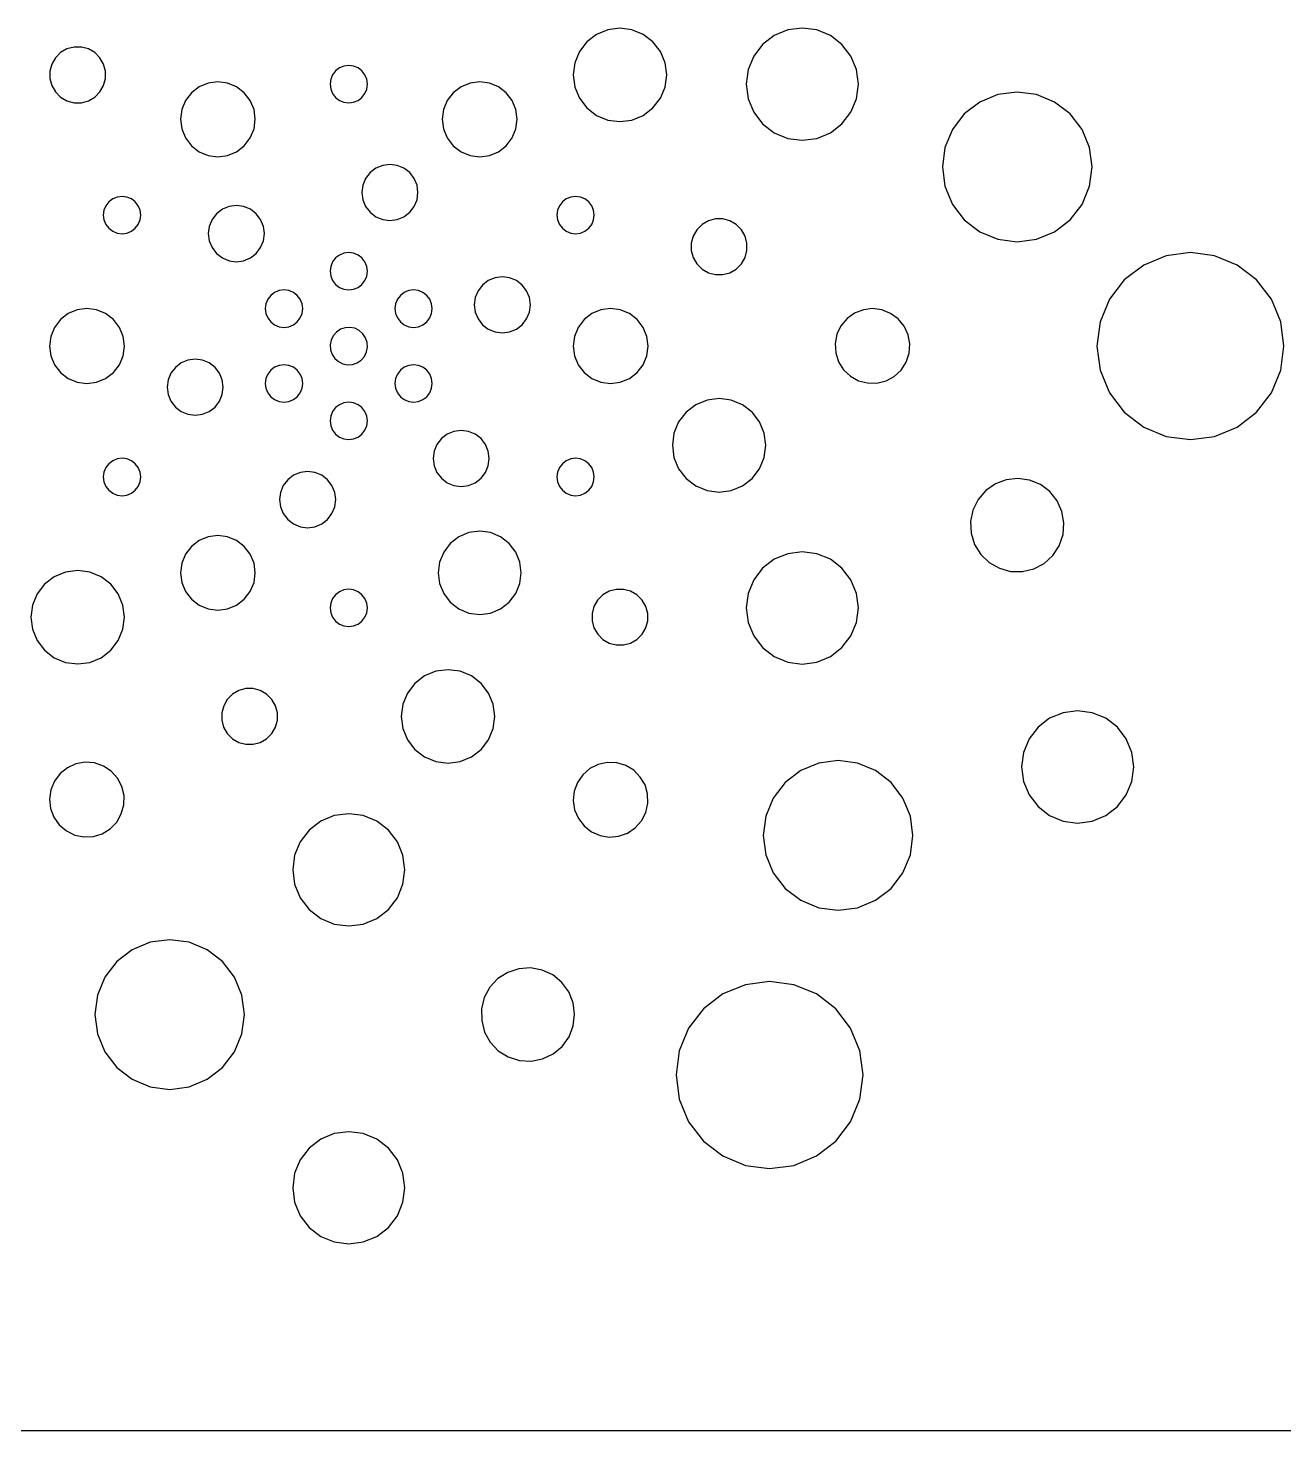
# Model space of a CAD drawing. Extents: x -205 to 205, y -255 to 210.
# Drawn here: x 67.12 to 100.7, y -64.43 to -26.93 of the extents above; entities that cross this region are included whole.
import ezdxf

# ---------------------------------------------------------------- set-up
doc = ezdxf.new("R2010")
doc.units = 0
doc.layers.get('0').update_dxf_attribs({"linetype": 'CONTINUOUS'})

msp = doc.modelspace()

# ---------------------------------------------------------------- linework, layer by layer
for p, q in [((82.621, -26.978), (82.32, -27.102)), ((82.945, -26.935), (82.621, -26.978)), ((83.268, -26.978), (82.945, -26.935)), ((83.57, -27.102), (83.268, -26.978)), ((87.433, -26.984), (87.071, -27.134)), ((87.821, -26.933), (87.433, -26.984)), ((88.209, -26.984), (87.821, -26.933)), ((88.571, -27.134), (88.209, -26.984)), ((82.061, -27.301), (81.862, -27.56)), ((82.32, -27.102), (82.061, -27.301)), ((83.829, -27.301), (83.57, -27.102)), ((84.027, -27.56), (83.829, -27.301)), ((86.761, -27.372), (86.522, -27.683)), ((87.071, -27.134), (86.761, -27.372)), ((88.882, -27.372), (88.571, -27.134)), ((89.12, -27.683), (88.882, -27.372)), ((67.854, -27.728), (67.756, -27.898)), ((67.992, -27.59), (67.854, -27.728)), ((68.162, -27.492), (67.992, -27.59)), ((68.351, -27.441), (68.162, -27.492)), ((68.547, -27.441), (68.351, -27.441)), ((68.736, -27.492), (68.547, -27.441)), ((68.906, -27.59), (68.736, -27.492)), ((69.039, -27.732), (68.906, -27.59)), ((69.142, -27.898), (69.039, -27.732)), ((81.862, -27.56), (81.737, -27.861)), ((84.152, -27.861), (84.027, -27.56)), ((86.522, -27.683), (86.372, -28.045)), ((89.27, -28.045), (89.12, -27.683)), ((67.756, -27.898), (67.705, -28.087)), ((67.705, -28.087), (67.705, -28.283)), ((69.193, -28.087), (69.142, -27.898)), ((69.193, -28.283), (69.193, -28.087)), ((75.343, -28.079), (75.264, -28.183)), ((75.447, -28), (75.343, -28.079)), ((75.567, -27.95), (75.447, -28)), ((75.697, -27.933), (75.567, -27.95)), ((75.826, -27.95), (75.697, -27.933)), ((75.947, -28), (75.826, -27.95)), ((76.05, -28.079), (75.947, -28)), ((76.13, -28.183), (76.05, -28.079)), ((81.737, -27.861), (81.695, -28.185)), ((84.195, -28.185), (84.152, -27.861)), ((86.372, -28.045), (86.321, -28.433)), ((89.321, -28.433), (89.27, -28.045)), ((67.705, -28.283), (67.756, -28.472)), ((67.756, -28.472), (67.854, -28.642)), ((69.044, -28.642), (69.142, -28.472)), ((69.142, -28.472), (69.193, -28.283)), ((71.938, -28.405), (71.697, -28.505)), ((72.197, -28.371), (71.938, -28.405)), ((72.456, -28.405), (72.197, -28.371)), ((72.697, -28.505), (72.456, -28.405)), ((75.214, -28.303), (75.197, -28.433)), ((75.197, -28.433), (75.214, -28.562)), ((75.264, -28.183), (75.214, -28.303)), ((76.18, -28.303), (76.13, -28.183)), ((76.197, -28.433), (76.18, -28.303)), ((76.18, -28.562), (76.197, -28.433)), ((78.938, -28.405), (78.697, -28.505)), ((79.197, -28.371), (78.938, -28.405)), ((79.456, -28.405), (79.197, -28.371)), ((79.697, -28.505), (79.456, -28.405)), ((81.695, -28.185), (81.737, -28.509)), ((84.152, -28.509), (84.195, -28.185)), ((86.321, -28.433), (86.372, -28.821)), ((89.27, -28.821), (89.321, -28.433)), ((67.854, -28.642), (67.992, -28.78)), ((67.992, -28.78), (68.162, -28.878)), ((68.736, -28.878), (68.906, -28.78)), ((68.906, -28.78), (69.044, -28.642)), ((71.331, -28.871), (71.231, -29.112)), ((71.49, -28.664), (71.331, -28.871)), ((71.697, -28.505), (71.49, -28.664)), ((72.904, -28.664), (72.697, -28.505)), ((73.063, -28.871), (72.904, -28.664)), ((73.163, -29.112), (73.063, -28.871)), ((75.214, -28.562), (75.264, -28.683)), ((75.264, -28.683), (75.343, -28.786)), ((75.343, -28.786), (75.447, -28.866)), ((75.447, -28.866), (75.567, -28.916)), ((75.826, -28.916), (75.947, -28.866)), ((75.947, -28.866), (76.05, -28.786)), ((76.05, -28.786), (76.13, -28.683)), ((76.13, -28.683), (76.18, -28.562)), ((78.331, -28.871), (78.231, -29.112)), ((78.49, -28.664), (78.331, -28.871)), ((78.697, -28.505), (78.49, -28.664)), ((79.904, -28.664), (79.697, -28.505)), ((80.063, -28.871), (79.904, -28.664)), ((80.163, -29.112), (80.063, -28.871)), ((81.737, -28.509), (81.862, -28.81)), ((81.862, -28.81), (82.061, -29.069)), ((83.829, -29.069), (84.027, -28.81)), ((84.027, -28.81), (84.152, -28.509)), ((86.372, -28.821), (86.522, -29.183)), ((89.12, -29.183), (89.27, -28.821)), ((93.049, -28.713), (92.567, -28.913)), ((93.567, -28.645), (93.049, -28.713)), ((94.084, -28.713), (93.567, -28.645)), ((94.567, -28.913), (94.084, -28.713)), ((68.162, -28.878), (68.351, -28.929)), ((68.351, -28.929), (68.547, -28.929)), ((68.547, -28.929), (68.736, -28.878)), ((71.231, -29.112), (71.197, -29.371)), ((73.197, -29.371), (73.163, -29.112)), ((75.567, -28.916), (75.697, -28.933)), ((75.697, -28.933), (75.826, -28.916)), ((78.231, -29.112), (78.197, -29.371)), ((80.197, -29.371), (80.163, -29.112)), ((82.061, -29.069), (82.32, -29.268)), ((83.57, -29.268), (83.829, -29.069)), ((86.522, -29.183), (86.761, -29.493)), ((88.882, -29.493), (89.12, -29.183)), ((92.152, -29.23), (91.834, -29.645)), ((92.567, -28.913), (92.152, -29.23)), ((94.981, -29.23), (94.567, -28.913)), ((95.299, -29.645), (94.981, -29.23)), ((71.197, -29.371), (71.231, -29.629)), ((73.163, -29.629), (73.197, -29.371)), ((78.197, -29.371), (78.231, -29.629)), ((80.163, -29.629), (80.197, -29.371)), ((82.32, -29.268), (82.621, -29.392)), ((82.621, -29.392), (82.945, -29.435)), ((82.945, -29.435), (83.268, -29.392)), ((83.268, -29.392), (83.57, -29.268)), ((86.761, -29.493), (87.071, -29.732)), ((88.571, -29.732), (88.882, -29.493)), ((71.231, -29.629), (71.331, -29.871)), ((71.331, -29.871), (71.49, -30.078)), ((72.904, -30.078), (73.063, -29.871)), ((73.063, -29.871), (73.163, -29.629)), ((78.231, -29.629), (78.331, -29.871)), ((78.331, -29.871), (78.49, -30.078)), ((79.904, -30.078), (80.063, -29.871)), ((80.063, -29.871), (80.163, -29.629)), ((87.071, -29.732), (87.433, -29.882)), ((87.433, -29.882), (87.821, -29.933)), ((87.821, -29.933), (88.209, -29.882)), ((88.209, -29.882), (88.571, -29.732)), ((91.834, -29.645), (91.635, -30.127)), ((95.498, -30.127), (95.299, -29.645)), ((71.49, -30.078), (71.697, -30.237)), ((71.697, -30.237), (71.938, -30.337)), ((71.938, -30.337), (72.197, -30.371)), ((72.197, -30.371), (72.456, -30.337)), ((72.456, -30.337), (72.697, -30.237)), ((72.697, -30.237), (72.904, -30.078)), ((78.49, -30.078), (78.697, -30.237)), ((78.697, -30.237), (78.938, -30.337)), ((78.938, -30.337), (79.197, -30.371)), ((79.197, -30.371), (79.456, -30.337)), ((79.456, -30.337), (79.697, -30.237)), ((79.697, -30.237), (79.904, -30.078)), ((91.635, -30.127), (91.567, -30.645)), ((95.567, -30.645), (95.498, -30.127)), ((76.422, -30.678), (76.267, -30.797)), ((76.603, -30.603), (76.422, -30.678)), ((76.797, -30.578), (76.603, -30.603)), ((76.991, -30.603), (76.797, -30.578)), ((77.172, -30.678), (76.991, -30.603)), ((77.327, -30.797), (77.172, -30.678)), ((91.567, -30.645), (91.635, -31.162)), ((95.498, -31.162), (95.567, -30.645)), ((76.147, -30.953), (76.072, -31.134)), ((76.267, -30.797), (76.147, -30.953)), ((77.446, -30.953), (77.327, -30.797)), ((77.521, -31.134), (77.446, -30.953)), ((69.385, -31.5), (69.281, -31.579)), ((69.505, -31.45), (69.385, -31.5)), ((69.635, -31.433), (69.505, -31.45)), ((69.764, -31.45), (69.635, -31.433)), ((69.885, -31.5), (69.764, -31.45)), ((69.988, -31.579), (69.885, -31.5)), ((76.072, -31.134), (76.047, -31.328)), ((76.047, -31.328), (76.072, -31.522)), ((77.547, -31.328), (77.521, -31.134)), ((77.521, -31.522), (77.547, -31.328)), ((81.509, -31.5), (81.406, -31.579)), ((81.63, -31.45), (81.509, -31.5)), ((81.759, -31.433), (81.63, -31.45)), ((81.888, -31.45), (81.759, -31.433)), ((82.009, -31.5), (81.888, -31.45)), ((82.113, -31.579), (82.009, -31.5)), ((91.635, -31.162), (91.834, -31.645)), ((95.299, -31.645), (95.498, -31.162)), ((69.152, -31.803), (69.135, -31.933)), ((69.202, -31.683), (69.152, -31.803)), ((69.281, -31.579), (69.202, -31.683)), ((70.068, -31.683), (69.988, -31.579)), ((70.118, -31.803), (70.068, -31.683)), ((70.135, -31.933), (70.118, -31.803)), ((72.317, -31.778), (72.161, -31.897)), ((72.498, -31.703), (72.317, -31.778)), ((72.692, -31.678), (72.498, -31.703)), ((72.886, -31.703), (72.692, -31.678)), ((73.067, -31.778), (72.886, -31.703)), ((73.222, -31.897), (73.067, -31.778)), ((76.072, -31.522), (76.147, -31.703)), ((76.147, -31.703), (76.267, -31.858)), ((76.267, -31.858), (76.422, -31.977)), ((77.172, -31.977), (77.327, -31.858)), ((77.327, -31.858), (77.446, -31.703)), ((77.446, -31.703), (77.521, -31.522)), ((81.276, -31.803), (81.259, -31.933)), ((81.326, -31.683), (81.276, -31.803)), ((81.406, -31.579), (81.326, -31.683)), ((82.192, -31.683), (82.113, -31.579)), ((82.242, -31.803), (82.192, -31.683)), ((82.259, -31.933), (82.242, -31.803)), ((91.834, -31.645), (92.152, -32.059)), ((94.981, -32.059), (95.299, -31.645)), ((69.135, -31.933), (69.152, -32.062)), ((69.152, -32.062), (69.202, -32.183)), ((69.202, -32.183), (69.281, -32.286)), ((69.988, -32.286), (70.068, -32.183)), ((70.068, -32.183), (70.118, -32.062)), ((70.118, -32.062), (70.135, -31.933)), ((71.967, -32.234), (71.942, -32.428)), ((72.042, -32.053), (71.967, -32.234)), ((72.161, -31.897), (72.042, -32.053)), ((73.341, -32.053), (73.222, -31.897)), ((73.416, -32.234), (73.341, -32.053)), ((73.442, -32.428), (73.416, -32.234)), ((76.422, -31.977), (76.603, -32.052)), ((76.603, -32.052), (76.797, -32.078)), ((76.797, -32.078), (76.991, -32.052)), ((76.991, -32.052), (77.172, -31.977)), ((81.259, -31.933), (81.276, -32.062)), ((81.276, -32.062), (81.326, -32.183)), ((81.326, -32.183), (81.406, -32.286)), ((82.113, -32.286), (82.192, -32.183)), ((82.192, -32.183), (82.242, -32.062)), ((82.242, -32.062), (82.259, -31.933)), ((85.141, -32.185), (85.003, -32.323)), ((85.311, -32.087), (85.141, -32.185)), ((85.5, -32.036), (85.311, -32.087)), ((85.696, -32.036), (85.5, -32.036)), ((85.885, -32.087), (85.696, -32.036)), ((86.054, -32.185), (85.885, -32.087)), ((86.193, -32.323), (86.054, -32.185)), ((92.152, -32.059), (92.567, -32.377)), ((94.567, -32.377), (94.981, -32.059)), ((69.281, -32.286), (69.385, -32.366)), ((69.385, -32.366), (69.505, -32.416)), ((69.505, -32.416), (69.635, -32.433)), ((69.635, -32.433), (69.764, -32.416)), ((69.764, -32.416), (69.885, -32.366)), ((69.885, -32.366), (69.988, -32.286)), ((71.942, -32.428), (71.967, -32.622)), ((71.967, -32.622), (72.042, -32.803)), ((73.341, -32.803), (73.416, -32.622)), ((73.416, -32.622), (73.442, -32.428)), ((81.406, -32.286), (81.509, -32.366)), ((81.509, -32.366), (81.63, -32.416)), ((81.63, -32.416), (81.759, -32.433)), ((81.759, -32.433), (81.888, -32.416)), ((81.888, -32.416), (82.009, -32.366)), ((82.009, -32.366), (82.113, -32.286)), ((84.905, -32.493), (84.854, -32.682)), ((85.003, -32.323), (84.905, -32.493)), ((86.291, -32.493), (86.193, -32.323)), ((86.341, -32.682), (86.291, -32.493)), ((92.567, -32.377), (93.049, -32.577)), ((93.049, -32.577), (93.567, -32.645)), ((93.567, -32.645), (94.084, -32.577)), ((94.084, -32.577), (94.567, -32.377)), ((72.042, -32.803), (72.161, -32.958)), ((72.161, -32.958), (72.317, -33.077)), ((73.067, -33.077), (73.222, -32.958)), ((73.222, -32.958), (73.341, -32.803)), ((75.447, -33), (75.343, -33.079)), ((75.567, -32.95), (75.447, -33)), ((75.697, -32.933), (75.567, -32.95)), ((75.826, -32.95), (75.697, -32.933)), ((75.947, -33), (75.826, -32.95)), ((76.05, -33.079), (75.947, -33)), ((84.854, -32.682), (84.854, -32.878)), ((84.854, -32.878), (84.905, -33.067)), ((86.291, -33.067), (86.341, -32.878)), ((86.341, -32.878), (86.341, -32.682)), ((98.197, -32.933), (97.55, -33.018)), ((98.844, -33.018), (98.197, -32.933)), ((72.317, -33.077), (72.498, -33.152)), ((72.498, -33.152), (72.692, -33.178)), ((72.692, -33.178), (72.886, -33.152)), ((72.886, -33.152), (73.067, -33.077)), ((75.214, -33.303), (75.197, -33.433)), ((75.264, -33.183), (75.214, -33.303)), ((75.343, -33.079), (75.264, -33.183)), ((76.13, -33.183), (76.05, -33.079)), ((76.18, -33.303), (76.13, -33.183)), ((76.197, -33.433), (76.18, -33.303)), ((84.905, -33.067), (85.003, -33.236)), ((85.003, -33.236), (85.141, -33.375)), ((85.141, -33.375), (85.311, -33.473)), ((85.885, -33.473), (86.054, -33.375)), ((86.054, -33.375), (86.193, -33.236)), ((86.193, -33.236), (86.291, -33.067)), ((96.947, -33.268), (96.429, -33.665)), ((97.55, -33.018), (96.947, -33.268)), ((99.447, -33.268), (98.844, -33.018)), ((99.965, -33.665), (99.447, -33.268)), ((75.197, -33.433), (75.214, -33.562)), ((75.214, -33.562), (75.264, -33.683)), ((75.264, -33.683), (75.343, -33.786)), ((76.05, -33.786), (76.13, -33.683)), ((76.13, -33.683), (76.18, -33.562)), ((76.18, -33.562), (76.197, -33.433)), ((79.427, -33.683), (79.272, -33.803)), ((79.608, -33.608), (79.427, -33.683)), ((79.802, -33.583), (79.608, -33.608)), ((79.996, -33.608), (79.802, -33.583)), ((80.177, -33.683), (79.996, -33.608)), ((80.332, -33.803), (80.177, -33.683)), ((85.311, -33.473), (85.5, -33.524)), ((85.5, -33.524), (85.695, -33.517)), ((85.695, -33.517), (85.885, -33.473)), ((96.429, -33.665), (96.032, -34.183)), ((100.362, -34.183), (99.965, -33.665)), ((73.611, -34.079), (73.532, -34.183)), ((73.715, -34), (73.611, -34.079)), ((73.835, -33.95), (73.715, -34)), ((73.965, -33.933), (73.835, -33.95)), ((74.094, -33.95), (73.965, -33.933)), ((74.215, -34), (74.094, -33.95)), ((74.318, -34.079), (74.215, -34)), ((74.398, -34.183), (74.318, -34.079)), ((75.343, -33.786), (75.447, -33.866)), ((75.447, -33.866), (75.567, -33.916)), ((75.567, -33.916), (75.697, -33.933)), ((75.697, -33.933), (75.826, -33.916)), ((75.826, -33.916), (75.947, -33.866)), ((75.947, -33.866), (76.05, -33.786)), ((77.075, -34.079), (76.996, -34.183)), ((77.179, -34), (77.075, -34.079)), ((77.3, -33.95), (77.179, -34)), ((77.429, -33.933), (77.3, -33.95)), ((77.558, -33.95), (77.429, -33.933)), ((77.679, -34), (77.558, -33.95)), ((77.783, -34.079), (77.679, -34)), ((77.862, -34.183), (77.783, -34.079)), ((79.153, -33.958), (79.078, -34.139)), ((79.272, -33.803), (79.153, -33.958)), ((80.452, -33.958), (80.332, -33.803)), ((80.527, -34.139), (80.452, -33.958)), ((68.438, -34.467), (68.197, -34.567)), ((68.697, -34.433), (68.438, -34.467)), ((68.956, -34.467), (68.697, -34.433)), ((69.197, -34.567), (68.956, -34.467)), ((73.482, -34.303), (73.465, -34.433)), ((73.465, -34.433), (73.482, -34.562)), ((73.532, -34.183), (73.482, -34.303)), ((74.448, -34.303), (74.398, -34.183)), ((74.465, -34.433), (74.448, -34.303)), ((74.448, -34.562), (74.465, -34.433)), ((76.946, -34.303), (76.929, -34.433)), ((76.929, -34.433), (76.946, -34.562)), ((76.996, -34.183), (76.946, -34.303)), ((77.912, -34.303), (77.862, -34.183)), ((77.929, -34.433), (77.912, -34.303)), ((77.912, -34.562), (77.929, -34.433)), ((79.078, -34.139), (79.052, -34.333)), ((79.052, -34.333), (79.078, -34.527)), ((80.552, -34.333), (80.527, -34.139)), ((80.527, -34.527), (80.552, -34.333)), ((82.438, -34.467), (82.197, -34.567)), ((82.697, -34.433), (82.438, -34.467)), ((82.956, -34.467), (82.697, -34.433)), ((83.197, -34.567), (82.956, -34.467)), ((89.453, -34.463), (89.22, -34.554)), ((89.702, -34.433), (89.453, -34.463)), ((89.951, -34.466), (89.702, -34.433)), ((90.183, -34.559), (89.951, -34.466)), ((96.032, -34.183), (95.782, -34.786)), ((100.612, -34.786), (100.362, -34.183)), ((67.99, -34.726), (67.831, -34.933)), ((68.197, -34.567), (67.99, -34.726)), ((69.404, -34.726), (69.197, -34.567)), ((69.563, -34.933), (69.404, -34.726)), ((73.482, -34.562), (73.532, -34.683)), ((73.532, -34.683), (73.611, -34.786)), ((73.611, -34.786), (73.715, -34.866)), ((73.715, -34.866), (73.835, -34.916)), ((74.094, -34.916), (74.215, -34.866)), ((74.215, -34.866), (74.318, -34.786)), ((74.318, -34.786), (74.398, -34.683)), ((74.398, -34.683), (74.448, -34.562)), ((76.946, -34.562), (76.996, -34.683)), ((76.996, -34.683), (77.075, -34.786)), ((77.075, -34.786), (77.179, -34.866)), ((77.179, -34.866), (77.3, -34.916)), ((77.558, -34.916), (77.679, -34.866)), ((77.679, -34.866), (77.783, -34.786)), ((77.783, -34.786), (77.862, -34.683)), ((77.862, -34.683), (77.912, -34.562)), ((79.078, -34.527), (79.153, -34.708)), ((79.153, -34.708), (79.272, -34.863)), ((79.272, -34.863), (79.427, -34.982)), ((80.177, -34.982), (80.332, -34.863)), ((80.332, -34.863), (80.452, -34.708)), ((80.452, -34.708), (80.527, -34.527)), ((81.99, -34.726), (81.831, -34.933)), ((82.197, -34.567), (81.99, -34.726)), ((83.404, -34.726), (83.197, -34.567)), ((83.563, -34.933), (83.404, -34.726)), ((89.016, -34.7), (88.855, -34.893)), ((89.22, -34.554), (89.016, -34.7)), ((90.385, -34.707), (90.183, -34.559)), ((90.544, -34.901), (90.385, -34.707)), ((95.782, -34.786), (95.697, -35.433)), ((100.697, -35.433), (100.612, -34.786)), ((67.731, -35.174), (67.697, -35.433)), ((67.831, -34.933), (67.731, -35.174)), ((69.663, -35.174), (69.563, -34.933)), ((69.697, -35.433), (69.663, -35.174)), ((73.835, -34.916), (73.965, -34.933)), ((73.965, -34.933), (74.094, -34.916)), ((75.28, -35.156), (75.223, -35.273)), ((75.366, -35.058), (75.28, -35.156)), ((75.475, -34.985), (75.366, -35.058)), ((75.598, -34.943), (75.475, -34.985)), ((75.728, -34.934), (75.598, -34.943)), ((75.856, -34.959), (75.728, -34.934)), ((75.974, -35.016), (75.856, -34.959)), ((76.072, -35.102), (75.974, -35.016)), ((76.145, -35.211), (76.072, -35.102)), ((76.187, -35.334), (76.145, -35.211)), ((77.3, -34.916), (77.429, -34.933)), ((77.429, -34.933), (77.558, -34.916)), ((79.427, -34.982), (79.608, -35.057)), ((79.608, -35.057), (79.802, -35.083)), ((79.802, -35.083), (79.996, -35.057)), ((79.996, -35.057), (80.177, -34.982)), ((81.731, -35.174), (81.697, -35.433)), ((81.831, -34.933), (81.731, -35.174)), ((83.663, -35.174), (83.563, -34.933)), ((83.697, -35.433), (83.663, -35.174)), ((88.747, -35.119), (88.699, -35.365)), ((88.855, -34.893), (88.747, -35.119)), ((90.65, -35.129), (90.544, -34.901)), ((90.695, -35.375), (90.65, -35.129)), ((67.697, -35.433), (67.731, -35.692)), ((69.663, -35.692), (69.697, -35.433)), ((75.223, -35.273), (75.198, -35.401)), ((75.198, -35.401), (75.207, -35.532)), ((75.207, -35.532), (75.249, -35.655)), ((76.113, -35.71), (76.171, -35.592)), ((76.171, -35.592), (76.196, -35.464)), ((76.196, -35.464), (76.187, -35.334)), ((81.697, -35.433), (81.731, -35.692)), ((83.663, -35.692), (83.697, -35.433)), ((88.699, -35.365), (88.714, -35.615)), ((88.714, -35.615), (88.79, -35.854)), ((90.678, -35.625), (90.695, -35.375)), ((95.697, -35.433), (95.782, -36.08)), ((100.612, -36.08), (100.697, -35.433)), ((67.731, -35.692), (67.831, -35.933)), ((67.831, -35.933), (67.99, -36.14)), ((69.404, -36.14), (69.563, -35.933)), ((69.563, -35.933), (69.663, -35.692)), ((71.217, -35.883), (71.061, -36.002)), ((71.398, -35.808), (71.217, -35.883)), ((71.592, -35.783), (71.398, -35.808)), ((71.786, -35.808), (71.592, -35.783)), ((71.967, -35.883), (71.786, -35.808)), ((72.122, -36.002), (71.967, -35.883)), ((73.715, -36), (73.611, -36.079)), ((73.835, -35.95), (73.715, -36)), ((73.965, -35.933), (73.835, -35.95)), ((74.094, -35.95), (73.965, -35.933)), ((74.215, -36), (74.094, -35.95)), ((74.318, -36.079), (74.215, -36)), ((75.249, -35.655), (75.322, -35.763)), ((75.322, -35.763), (75.42, -35.849)), ((75.42, -35.849), (75.537, -35.907)), ((75.537, -35.907), (75.666, -35.932)), ((75.666, -35.932), (75.796, -35.923)), ((75.796, -35.923), (75.919, -35.881)), ((75.919, -35.881), (76.028, -35.808)), ((76.028, -35.808), (76.113, -35.71)), ((77.179, -36), (77.075, -36.079)), ((77.3, -35.95), (77.179, -36)), ((77.429, -35.933), (77.3, -35.95)), ((77.558, -35.95), (77.429, -35.933)), ((77.679, -36), (77.558, -35.95)), ((77.783, -36.079), (77.679, -36)), ((81.731, -35.692), (81.831, -35.933)), ((81.831, -35.933), (81.99, -36.14)), ((83.404, -36.14), (83.563, -35.933)), ((83.563, -35.933), (83.663, -35.692)), ((88.79, -35.854), (88.923, -36.066)), ((90.464, -36.074), (90.599, -35.863)), ((90.599, -35.863), (90.678, -35.625)), ((67.99, -36.14), (68.197, -36.299)), ((68.197, -36.299), (68.438, -36.399)), ((68.956, -36.399), (69.197, -36.299)), ((69.197, -36.299), (69.404, -36.14)), ((70.867, -36.339), (70.842, -36.533)), ((70.942, -36.158), (70.867, -36.339)), ((71.061, -36.002), (70.942, -36.158)), ((72.241, -36.158), (72.122, -36.002)), ((72.316, -36.339), (72.241, -36.158)), ((72.342, -36.533), (72.316, -36.339)), ((73.482, -36.303), (73.465, -36.433)), ((73.532, -36.183), (73.482, -36.303)), ((73.611, -36.079), (73.532, -36.183)), ((74.398, -36.183), (74.318, -36.079)), ((74.448, -36.303), (74.398, -36.183)), ((74.465, -36.433), (74.448, -36.303)), ((76.946, -36.303), (76.929, -36.433)), ((76.996, -36.183), (76.946, -36.303)), ((77.075, -36.079), (76.996, -36.183)), ((77.862, -36.183), (77.783, -36.079)), ((77.912, -36.303), (77.862, -36.183)), ((77.929, -36.433), (77.912, -36.303)), ((81.99, -36.14), (82.197, -36.299)), ((82.197, -36.299), (82.438, -36.399)), ((82.956, -36.399), (83.197, -36.299)), ((83.197, -36.299), (83.404, -36.14)), ((88.923, -36.066), (89.105, -36.239)), ((89.105, -36.239), (89.324, -36.361)), ((89.324, -36.361), (89.567, -36.416)), ((89.817, -36.426), (90.06, -36.365)), ((90.06, -36.365), (90.28, -36.245)), ((90.28, -36.245), (90.464, -36.074)), ((95.782, -36.08), (96.032, -36.683)), ((100.362, -36.683), (100.612, -36.08)), ((68.438, -36.399), (68.697, -36.433)), ((68.697, -36.433), (68.956, -36.399)), ((70.842, -36.533), (70.867, -36.727)), ((70.867, -36.727), (70.942, -36.908)), ((72.241, -36.908), (72.316, -36.727)), ((72.316, -36.727), (72.342, -36.533)), ((73.465, -36.433), (73.482, -36.562)), ((73.482, -36.562), (73.532, -36.683)), ((73.532, -36.683), (73.611, -36.786)), ((74.318, -36.786), (74.398, -36.683)), ((74.398, -36.683), (74.448, -36.562)), ((74.448, -36.562), (74.465, -36.433)), ((76.929, -36.433), (76.946, -36.562)), ((76.946, -36.562), (76.996, -36.683)), ((76.996, -36.683), (77.075, -36.786)), ((77.783, -36.786), (77.862, -36.683)), ((77.862, -36.683), (77.912, -36.562)), ((77.912, -36.562), (77.929, -36.433)), ((82.438, -36.399), (82.697, -36.433)), ((82.697, -36.433), (82.956, -36.399)), ((89.567, -36.416), (89.817, -36.426)), ((96.032, -36.683), (96.429, -37.201)), ((99.965, -37.201), (100.362, -36.683)), ((70.942, -36.908), (71.061, -37.063)), ((71.061, -37.063), (71.217, -37.182)), ((71.967, -37.182), (72.122, -37.063)), ((72.122, -37.063), (72.241, -36.908)), ((73.611, -36.786), (73.715, -36.866)), ((73.715, -36.866), (73.835, -36.916)), ((73.835, -36.916), (73.965, -36.933)), ((73.965, -36.933), (74.094, -36.916)), ((74.094, -36.916), (74.215, -36.866)), ((74.215, -36.866), (74.318, -36.786)), ((75.343, -37.079), (75.264, -37.183)), ((75.447, -37), (75.343, -37.079)), ((75.567, -36.95), (75.447, -37)), ((75.697, -36.933), (75.567, -36.95)), ((75.826, -36.95), (75.697, -36.933)), ((75.947, -37), (75.826, -36.95)), ((76.05, -37.079), (75.947, -37)), ((76.13, -37.183), (76.05, -37.079)), ((77.075, -36.786), (77.179, -36.866)), ((77.179, -36.866), (77.3, -36.916)), ((77.3, -36.916), (77.429, -36.933)), ((77.429, -36.933), (77.558, -36.916)), ((77.558, -36.916), (77.679, -36.866)), ((77.679, -36.866), (77.783, -36.786)), ((84.973, -37.003), (84.714, -37.202)), ((85.274, -36.878), (84.973, -37.003)), ((85.598, -36.836), (85.274, -36.878)), ((85.921, -36.878), (85.598, -36.836)), ((86.223, -37.003), (85.921, -36.878)), ((86.482, -37.202), (86.223, -37.003)), ((71.217, -37.182), (71.398, -37.257)), ((71.398, -37.257), (71.592, -37.283)), ((71.592, -37.283), (71.786, -37.257)), ((71.786, -37.257), (71.967, -37.182)), ((75.214, -37.303), (75.197, -37.433)), ((75.197, -37.433), (75.214, -37.562)), ((75.264, -37.183), (75.214, -37.303)), ((76.18, -37.303), (76.13, -37.183)), ((76.197, -37.433), (76.18, -37.303)), ((76.18, -37.562), (76.197, -37.433)), ((84.515, -37.461), (84.39, -37.762)), ((84.714, -37.202), (84.515, -37.461)), ((86.68, -37.461), (86.482, -37.202)), ((86.805, -37.762), (86.68, -37.461)), ((96.429, -37.201), (96.947, -37.598)), ((99.447, -37.598), (99.965, -37.201)), ((75.214, -37.562), (75.264, -37.683)), ((75.264, -37.683), (75.343, -37.786)), ((75.343, -37.786), (75.447, -37.866)), ((75.447, -37.866), (75.567, -37.916)), ((75.826, -37.916), (75.947, -37.866)), ((75.947, -37.866), (76.05, -37.786)), ((76.05, -37.786), (76.13, -37.683)), ((76.13, -37.683), (76.18, -37.562)), ((78.327, -37.789), (78.172, -37.908)), ((78.508, -37.714), (78.327, -37.789)), ((78.702, -37.688), (78.508, -37.714)), ((78.896, -37.714), (78.702, -37.688)), ((79.077, -37.789), (78.896, -37.714)), ((79.232, -37.908), (79.077, -37.789)), ((84.39, -37.762), (84.348, -38.086)), ((86.848, -38.086), (86.805, -37.762)), ((96.947, -37.598), (97.55, -37.848)), ((97.55, -37.848), (98.197, -37.933)), ((98.197, -37.933), (98.844, -37.848)), ((98.844, -37.848), (99.447, -37.598)), ((75.567, -37.916), (75.697, -37.933)), ((75.697, -37.933), (75.826, -37.916)), ((77.978, -38.244), (77.952, -38.438)), ((78.053, -38.063), (77.978, -38.244)), ((78.172, -37.908), (78.053, -38.063)), ((79.352, -38.063), (79.232, -37.908)), ((79.427, -38.244), (79.352, -38.063)), ((79.452, -38.438), (79.427, -38.244)), ((84.348, -38.086), (84.39, -38.409)), ((86.805, -38.409), (86.848, -38.086)), ((69.281, -38.579), (69.202, -38.683)), ((69.385, -38.5), (69.281, -38.579)), ((69.505, -38.45), (69.385, -38.5)), ((69.635, -38.433), (69.505, -38.45)), ((69.764, -38.45), (69.635, -38.433)), ((69.885, -38.5), (69.764, -38.45)), ((69.988, -38.579), (69.885, -38.5)), ((70.068, -38.683), (69.988, -38.579)), ((77.952, -38.438), (77.978, -38.632)), ((79.427, -38.632), (79.452, -38.438)), ((81.406, -38.579), (81.326, -38.683)), ((81.509, -38.5), (81.406, -38.579)), ((81.63, -38.45), (81.509, -38.5)), ((81.759, -38.433), (81.63, -38.45)), ((81.888, -38.45), (81.759, -38.433)), ((82.009, -38.5), (81.888, -38.45)), ((82.113, -38.579), (82.009, -38.5)), ((82.192, -38.683), (82.113, -38.579)), ((84.39, -38.409), (84.515, -38.711)), ((86.68, -38.711), (86.805, -38.409)), ((69.152, -38.803), (69.135, -38.933)), ((69.135, -38.933), (69.152, -39.062)), ((69.202, -38.683), (69.152, -38.803)), ((70.118, -38.803), (70.068, -38.683)), ((70.135, -38.933), (70.118, -38.803)), ((70.118, -39.062), (70.135, -38.933)), ((74.222, -38.888), (74.067, -39.008)), ((74.403, -38.814), (74.222, -38.888)), ((74.597, -38.788), (74.403, -38.814)), ((74.791, -38.814), (74.597, -38.788)), ((74.972, -38.888), (74.791, -38.814)), ((75.127, -39.008), (74.972, -38.888)), ((77.978, -38.632), (78.053, -38.813)), ((78.053, -38.813), (78.172, -38.968)), ((78.172, -38.968), (78.327, -39.088)), ((79.077, -39.088), (79.232, -38.968)), ((79.232, -38.968), (79.352, -38.813)), ((79.352, -38.813), (79.427, -38.632)), ((81.276, -38.803), (81.259, -38.933)), ((81.259, -38.933), (81.276, -39.062)), ((81.326, -38.683), (81.276, -38.803)), ((82.242, -38.803), (82.192, -38.683)), ((82.259, -38.933), (82.242, -38.803)), ((82.242, -39.062), (82.259, -38.933)), ((84.515, -38.711), (84.714, -38.97)), ((84.714, -38.97), (84.973, -39.168)), ((86.223, -39.168), (86.482, -38.97)), ((86.482, -38.97), (86.68, -38.711)), ((93.586, -38.971), (93.275, -39.006)), ((93.896, -39.015), (93.586, -38.971)), ((69.152, -39.062), (69.202, -39.183)), ((69.202, -39.183), (69.281, -39.286)), ((69.281, -39.286), (69.385, -39.366)), ((69.385, -39.366), (69.505, -39.416)), ((69.764, -39.416), (69.885, -39.366)), ((69.885, -39.366), (69.988, -39.286)), ((69.988, -39.286), (70.068, -39.183)), ((70.068, -39.183), (70.118, -39.062)), ((73.872, -39.344), (73.847, -39.538)), ((73.947, -39.163), (73.872, -39.344)), ((74.067, -39.008), (73.947, -39.163)), ((75.246, -39.163), (75.127, -39.008)), ((75.321, -39.344), (75.246, -39.163)), ((75.347, -39.538), (75.321, -39.344)), ((78.327, -39.088), (78.508, -39.162)), ((78.508, -39.162), (78.702, -39.188)), ((78.702, -39.188), (78.896, -39.162)), ((78.896, -39.162), (79.077, -39.088)), ((81.276, -39.062), (81.326, -39.183)), ((81.326, -39.183), (81.406, -39.286)), ((81.406, -39.286), (81.509, -39.366)), ((81.509, -39.366), (81.63, -39.416)), ((81.888, -39.416), (82.009, -39.366)), ((82.009, -39.366), (82.113, -39.286)), ((82.113, -39.286), (82.192, -39.183)), ((82.192, -39.183), (82.242, -39.062)), ((84.973, -39.168), (85.274, -39.293)), ((85.274, -39.293), (85.598, -39.336)), ((85.598, -39.336), (85.921, -39.293)), ((85.921, -39.293), (86.223, -39.168)), ((92.725, -39.296), (92.522, -39.535)), ((92.982, -39.116), (92.725, -39.296)), ((93.275, -39.006), (92.982, -39.116)), ((94.186, -39.135), (93.896, -39.015)), ((94.436, -39.323), (94.186, -39.135)), ((94.632, -39.568), (94.436, -39.323)), ((69.505, -39.416), (69.635, -39.433)), ((69.635, -39.433), (69.764, -39.416)), ((73.847, -39.538), (73.872, -39.732)), ((73.872, -39.732), (73.947, -39.913)), ((75.246, -39.913), (75.321, -39.732)), ((75.321, -39.732), (75.347, -39.538)), ((81.63, -39.416), (81.759, -39.433)), ((81.759, -39.433), (81.888, -39.416)), ((92.522, -39.535), (92.384, -39.816)), ((94.761, -39.853), (94.632, -39.568)), ((73.947, -39.913), (74.067, -40.068)), ((74.067, -40.068), (74.222, -40.188)), ((74.972, -40.188), (75.127, -40.068)), ((75.127, -40.068), (75.246, -39.913)), ((92.384, -39.816), (92.32, -40.123)), ((92.32, -40.123), (92.335, -40.436)), ((94.815, -40.162), (94.761, -39.853)), ((72.197, -40.495), (71.938, -40.529)), ((72.456, -40.529), (72.197, -40.495)), ((74.222, -40.188), (74.403, -40.262)), ((74.403, -40.262), (74.597, -40.288)), ((74.597, -40.288), (74.791, -40.262)), ((74.791, -40.262), (74.972, -40.188)), ((78.909, -40.42), (78.641, -40.532)), ((79.197, -40.383), (78.909, -40.42)), ((79.485, -40.42), (79.197, -40.383)), ((79.753, -40.532), (79.485, -40.42)), ((92.335, -40.436), (92.427, -40.735)), ((94.689, -40.771), (94.791, -40.474)), ((94.791, -40.474), (94.815, -40.162)), ((71.49, -40.788), (71.331, -40.995)), ((71.697, -40.629), (71.49, -40.788)), ((71.938, -40.529), (71.697, -40.629)), ((72.697, -40.629), (72.456, -40.529)), ((72.904, -40.788), (72.697, -40.629)), ((73.063, -40.995), (72.904, -40.788)), ((78.41, -40.708), (78.234, -40.939)), ((78.641, -40.532), (78.41, -40.708)), ((79.984, -40.708), (79.753, -40.532)), ((80.16, -40.939), (79.984, -40.708)), ((92.427, -40.735), (92.591, -41.003)), ((94.517, -41.033), (94.689, -40.771)), ((71.231, -41.236), (71.197, -41.495)), ((71.331, -40.995), (71.231, -41.236)), ((73.163, -41.236), (73.063, -40.995)), ((73.197, -41.495), (73.163, -41.236)), ((78.122, -41.207), (78.084, -41.495)), ((78.234, -40.939), (78.122, -41.207)), ((80.271, -41.207), (80.16, -40.939)), ((80.309, -41.495), (80.271, -41.207)), ((87.071, -41.134), (86.761, -41.372)), ((87.433, -40.984), (87.071, -41.134)), ((87.821, -40.933), (87.433, -40.984)), ((88.209, -40.984), (87.821, -40.933)), ((88.571, -41.134), (88.209, -40.984)), ((88.882, -41.372), (88.571, -41.134)), ((92.591, -41.003), (92.816, -41.221)), ((92.816, -41.221), (93.092, -41.366)), ((94.008, -41.39), (94.285, -41.244)), ((94.285, -41.244), (94.517, -41.033)), ((67.824, -41.598), (67.565, -41.797)), ((68.126, -41.473), (67.824, -41.598)), ((68.449, -41.431), (68.126, -41.473)), ((68.773, -41.473), (68.449, -41.431)), ((69.074, -41.598), (68.773, -41.473)), ((69.333, -41.797), (69.074, -41.598)), ((71.197, -41.495), (71.231, -41.754)), ((73.163, -41.754), (73.197, -41.495)), ((78.084, -41.495), (78.122, -41.783)), ((80.271, -41.783), (80.309, -41.495)), ((86.761, -41.372), (86.522, -41.683)), ((89.12, -41.683), (88.882, -41.372)), ((93.092, -41.366), (93.39, -41.459)), ((93.39, -41.459), (93.704, -41.463)), ((93.704, -41.463), (94.008, -41.39)), ((67.565, -41.797), (67.367, -42.056)), ((69.532, -42.056), (69.333, -41.797)), ((71.231, -41.754), (71.331, -41.995)), ((71.331, -41.995), (71.49, -42.202)), ((72.904, -42.202), (73.063, -41.995)), ((73.063, -41.995), (73.163, -41.754)), ((75.447, -42), (75.343, -42.079)), ((75.567, -41.95), (75.447, -42)), ((75.697, -41.933), (75.567, -41.95)), ((75.826, -41.95), (75.697, -41.933)), ((75.947, -42), (75.826, -41.95)), ((76.05, -42.079), (75.947, -42)), ((78.122, -41.783), (78.234, -42.051)), ((80.16, -42.051), (80.271, -41.783)), ((82.658, -41.988), (82.488, -42.086)), ((82.847, -41.937), (82.658, -41.988)), ((83.043, -41.937), (82.847, -41.937)), ((83.232, -41.988), (83.043, -41.937)), ((83.401, -42.086), (83.232, -41.988)), ((86.522, -41.683), (86.372, -42.045)), ((89.27, -42.045), (89.12, -41.683)), ((67.242, -42.357), (67.199, -42.681)), ((67.367, -42.056), (67.242, -42.357)), ((69.656, -42.357), (69.532, -42.056)), ((69.699, -42.681), (69.656, -42.357)), ((71.49, -42.202), (71.697, -42.361)), ((71.697, -42.361), (71.938, -42.461)), ((72.456, -42.461), (72.697, -42.361)), ((72.697, -42.361), (72.904, -42.202)), ((75.214, -42.303), (75.197, -42.433)), ((75.264, -42.183), (75.214, -42.303)), ((75.343, -42.079), (75.264, -42.183)), ((76.13, -42.183), (76.05, -42.079)), ((76.18, -42.303), (76.13, -42.183)), ((76.197, -42.433), (76.18, -42.303)), ((78.234, -42.051), (78.41, -42.282)), ((78.41, -42.282), (78.641, -42.458)), ((79.753, -42.458), (79.984, -42.282)), ((79.984, -42.282), (80.16, -42.051)), ((82.35, -42.224), (82.252, -42.394)), ((82.488, -42.086), (82.35, -42.224)), ((83.54, -42.224), (83.401, -42.086)), ((83.638, -42.394), (83.54, -42.224)), ((86.372, -42.045), (86.321, -42.433)), ((89.321, -42.433), (89.27, -42.045)), ((67.199, -42.681), (67.242, -43.004)), ((69.656, -43.004), (69.699, -42.681)), ((71.938, -42.461), (72.197, -42.495)), ((72.197, -42.495), (72.456, -42.461)), ((75.197, -42.433), (75.214, -42.562)), ((75.214, -42.562), (75.264, -42.683)), ((75.264, -42.683), (75.343, -42.786)), ((76.05, -42.786), (76.13, -42.683)), ((76.13, -42.683), (76.18, -42.562)), ((76.18, -42.562), (76.197, -42.433)), ((78.641, -42.458), (78.909, -42.57)), ((78.909, -42.57), (79.197, -42.607)), ((79.197, -42.607), (79.485, -42.57)), ((79.485, -42.57), (79.753, -42.458)), ((82.252, -42.394), (82.201, -42.583)), ((82.201, -42.583), (82.201, -42.779)), ((83.688, -42.583), (83.638, -42.394)), ((83.688, -42.779), (83.688, -42.583)), ((86.321, -42.433), (86.372, -42.821)), ((89.27, -42.821), (89.321, -42.433)), ((67.242, -43.004), (67.367, -43.306)), ((69.532, -43.306), (69.656, -43.004)), ((75.343, -42.786), (75.447, -42.866)), ((75.447, -42.866), (75.567, -42.916)), ((75.567, -42.916), (75.697, -42.933)), ((75.697, -42.933), (75.826, -42.916)), ((75.826, -42.916), (75.947, -42.866)), ((75.947, -42.866), (76.05, -42.786)), ((82.201, -42.779), (82.252, -42.968)), ((82.252, -42.968), (82.355, -43.133)), ((83.54, -43.137), (83.638, -42.968)), ((83.638, -42.968), (83.688, -42.779)), ((86.372, -42.821), (86.522, -43.183)), ((89.12, -43.183), (89.27, -42.821)), ((67.367, -43.306), (67.565, -43.565)), ((69.333, -43.565), (69.532, -43.306)), ((82.355, -43.133), (82.488, -43.276)), ((82.488, -43.276), (82.658, -43.374)), ((82.658, -43.374), (82.847, -43.424)), ((82.847, -43.424), (83.043, -43.424)), ((83.043, -43.424), (83.232, -43.374)), ((83.232, -43.374), (83.401, -43.276)), ((83.401, -43.276), (83.54, -43.137)), ((86.522, -43.183), (86.761, -43.493)), ((86.761, -43.493), (87.071, -43.732)), ((88.571, -43.732), (88.882, -43.493)), ((88.882, -43.493), (89.12, -43.183)), ((67.565, -43.565), (67.824, -43.763)), ((67.824, -43.763), (68.126, -43.888)), ((68.773, -43.888), (69.074, -43.763)), ((69.074, -43.763), (69.333, -43.565)), ((87.071, -43.732), (87.433, -43.882)), ((88.209, -43.882), (88.571, -43.732)), ((68.126, -43.888), (68.449, -43.931)), ((68.449, -43.931), (68.773, -43.888)), ((78.026, -44.126), (77.725, -44.251)), ((78.35, -44.084), (78.026, -44.126)), ((78.673, -44.126), (78.35, -44.084)), ((78.975, -44.251), (78.673, -44.126)), ((87.433, -43.882), (87.821, -43.933)), ((87.821, -43.933), (88.209, -43.882)), ((72.946, -44.59), (72.757, -44.641)), ((73.142, -44.59), (72.946, -44.59)), ((73.331, -44.641), (73.142, -44.59)), ((77.466, -44.45), (77.267, -44.709)), ((77.725, -44.251), (77.466, -44.45)), ((79.234, -44.45), (78.975, -44.251)), ((79.432, -44.709), (79.234, -44.45)), ((72.449, -44.877), (72.357, -45.049)), ((72.587, -44.739), (72.449, -44.877)), ((72.757, -44.641), (72.587, -44.739)), ((73.501, -44.739), (73.331, -44.641)), ((73.639, -44.877), (73.501, -44.739)), ((73.737, -45.047), (73.639, -44.877)), ((77.267, -44.709), (77.142, -45.01)), ((79.557, -45.01), (79.432, -44.709)), ((72.357, -45.049), (72.3, -45.236)), ((72.3, -45.236), (72.3, -45.431)), ((73.788, -45.236), (73.737, -45.047)), ((73.788, -45.431), (73.788, -45.236)), ((77.142, -45.01), (77.1, -45.334)), ((77.1, -45.334), (77.142, -45.657)), ((79.6, -45.334), (79.557, -45.01)), ((79.557, -45.657), (79.6, -45.334)), ((94.794, -45.234), (94.432, -45.384)), ((95.182, -45.183), (94.794, -45.234)), ((95.571, -45.234), (95.182, -45.183)), ((95.932, -45.384), (95.571, -45.234)), ((72.3, -45.431), (72.351, -45.621)), ((72.351, -45.621), (72.449, -45.79)), ((73.639, -45.79), (73.737, -45.621)), ((73.737, -45.621), (73.788, -45.431)), ((77.142, -45.657), (77.267, -45.959)), ((79.432, -45.959), (79.557, -45.657)), ((94.122, -45.622), (93.883, -45.933)), ((94.432, -45.384), (94.122, -45.622)), ((96.243, -45.622), (95.932, -45.384)), ((96.482, -45.933), (96.243, -45.622)), ((72.449, -45.79), (72.587, -45.929)), ((72.587, -45.929), (72.757, -46.026)), ((72.757, -46.026), (72.946, -46.077)), ((72.946, -46.077), (73.142, -46.077)), ((73.142, -46.077), (73.331, -46.026)), ((73.331, -46.026), (73.501, -45.929)), ((73.501, -45.929), (73.639, -45.79)), ((77.267, -45.959), (77.466, -46.217)), ((79.234, -46.217), (79.432, -45.959)), ((93.883, -45.933), (93.734, -46.295)), ((96.631, -46.295), (96.482, -45.933)), ((77.466, -46.217), (77.725, -46.416)), ((77.725, -46.416), (78.026, -46.541)), ((78.673, -46.541), (78.975, -46.416)), ((78.975, -46.416), (79.234, -46.217)), ((93.734, -46.295), (93.682, -46.683)), ((96.682, -46.683), (96.631, -46.295)), ((67.979, -46.861), (67.828, -47.062)), ((68.174, -46.705), (67.979, -46.861)), ((68.403, -46.601), (68.174, -46.705)), ((68.65, -46.558), (68.403, -46.601)), ((68.9, -46.578), (68.65, -46.558)), ((69.137, -46.659), (68.9, -46.578)), ((69.346, -46.797), (69.137, -46.659)), ((69.515, -46.982), (69.346, -46.797)), ((78.026, -46.541), (78.35, -46.584)), ((78.35, -46.584), (78.673, -46.541)), ((82.139, -46.727), (81.95, -46.892)), ((82.363, -46.615), (82.139, -46.727)), ((82.608, -46.561), (82.363, -46.615)), ((82.859, -46.57), (82.608, -46.561)), ((83.099, -46.642), (82.859, -46.57)), ((83.314, -46.77), (83.099, -46.642)), ((83.483, -46.954), (83.314, -46.77)), ((87.778, -46.782), (87.364, -47.1)), ((88.261, -46.582), (87.778, -46.782)), ((88.778, -46.514), (88.261, -46.582)), ((89.296, -46.582), (88.778, -46.514)), ((89.778, -46.782), (89.296, -46.582)), ((90.193, -47.1), (89.778, -46.782)), ((93.682, -46.683), (93.734, -47.071)), ((96.631, -47.071), (96.682, -46.683)), ((67.828, -47.062), (67.732, -47.293)), ((69.632, -47.204), (69.515, -46.982)), ((69.691, -47.447), (69.632, -47.204)), ((81.808, -47.099), (81.722, -47.334)), ((81.95, -46.892), (81.808, -47.099)), ((83.617, -47.165), (83.483, -46.954)), ((83.685, -47.406), (83.617, -47.165)), ((87.364, -47.1), (87.046, -47.514)), ((90.51, -47.514), (90.193, -47.1)), ((93.734, -47.071), (93.883, -47.433)), ((96.482, -47.433), (96.631, -47.071)), ((67.732, -47.293), (67.697, -47.541)), ((67.697, -47.541), (67.725, -47.791)), ((69.687, -47.698), (69.691, -47.447)), ((81.722, -47.334), (81.697, -47.583)), ((81.697, -47.583), (81.735, -47.831)), ((83.692, -47.656), (83.685, -47.406)), ((87.046, -47.514), (86.847, -47.997)), ((90.71, -47.997), (90.51, -47.514)), ((93.883, -47.433), (94.122, -47.743)), ((96.243, -47.743), (96.482, -47.433)), ((67.725, -47.791), (67.813, -48.025)), ((69.497, -48.158), (69.613, -47.937)), ((69.613, -47.937), (69.687, -47.698)), ((75.309, -47.984), (74.947, -48.134)), ((75.697, -47.933), (75.309, -47.984)), ((76.085, -47.984), (75.697, -47.933)), ((76.447, -48.134), (76.085, -47.984)), ((81.735, -47.831), (81.834, -48.062)), ((83.521, -48.124), (83.636, -47.901)), ((83.636, -47.901), (83.692, -47.656)), ((86.847, -47.997), (86.778, -48.514)), ((90.778, -48.514), (90.71, -47.997)), ((94.122, -47.743), (94.432, -47.982)), ((94.432, -47.982), (94.794, -48.132)), ((95.571, -48.132), (95.932, -47.982)), ((95.932, -47.982), (96.243, -47.743)), ((67.813, -48.025), (67.957, -48.23)), ((67.957, -48.23), (68.148, -48.393)), ((69.108, -48.469), (69.322, -48.338)), ((69.322, -48.338), (69.497, -48.158)), ((74.636, -48.372), (74.398, -48.683)), ((74.947, -48.134), (74.636, -48.372)), ((76.758, -48.372), (76.447, -48.134)), ((76.996, -48.683), (76.758, -48.372)), ((81.834, -48.062), (81.986, -48.261)), ((81.986, -48.261), (82.183, -48.415)), ((83.146, -48.451), (83.354, -48.311)), ((83.354, -48.311), (83.521, -48.124)), ((94.794, -48.132), (95.182, -48.183)), ((95.182, -48.183), (95.571, -48.132)), ((68.148, -48.393), (68.373, -48.503)), ((68.373, -48.503), (68.618, -48.554)), ((68.618, -48.554), (68.869, -48.542)), ((68.869, -48.542), (69.108, -48.469)), ((74.398, -48.683), (74.248, -49.045)), ((77.146, -49.045), (76.996, -48.683)), ((82.183, -48.415), (82.413, -48.516)), ((82.413, -48.516), (82.66, -48.557)), ((82.66, -48.557), (82.91, -48.534)), ((82.91, -48.534), (83.146, -48.451)), ((86.778, -48.514), (86.847, -49.032)), ((90.71, -49.032), (90.778, -48.514)), ((74.248, -49.045), (74.197, -49.433)), ((77.197, -49.433), (77.146, -49.045)), ((86.847, -49.032), (87.046, -49.514)), ((90.51, -49.514), (90.71, -49.032)), ((74.197, -49.433), (74.248, -49.821)), ((77.146, -49.821), (77.197, -49.433)), ((74.248, -49.821), (74.398, -50.183)), ((76.996, -50.183), (77.146, -49.821)), ((87.046, -49.514), (87.364, -49.929)), ((90.193, -49.929), (90.51, -49.514)), ((74.398, -50.183), (74.636, -50.493)), ((76.758, -50.493), (76.996, -50.183)), ((87.364, -49.929), (87.778, -50.246)), ((87.778, -50.246), (88.261, -50.446)), ((89.296, -50.446), (89.778, -50.246)), ((89.778, -50.246), (90.193, -49.929)), ((74.636, -50.493), (74.947, -50.732)), ((76.447, -50.732), (76.758, -50.493)), ((88.261, -50.446), (88.778, -50.514)), ((88.778, -50.514), (89.296, -50.446)), ((74.947, -50.732), (75.309, -50.882)), ((75.309, -50.882), (75.697, -50.933)), ((75.697, -50.933), (76.085, -50.882)), ((76.085, -50.882), (76.447, -50.732)), ((70.391, -51.371), (69.909, -51.57)), ((70.909, -51.302), (70.391, -51.371)), ((71.426, -51.371), (70.909, -51.302)), ((71.909, -51.57), (71.426, -51.371)), ((69.909, -51.57), (69.495, -51.888)), ((72.323, -51.888), (71.909, -51.57)), ((69.495, -51.888), (69.177, -52.302)), ((72.641, -52.302), (72.323, -51.888)), ((80.244, -52.076), (79.947, -52.174)), ((80.557, -52.055), (80.244, -52.076)), ((80.865, -52.112), (80.557, -52.055)), ((81.149, -52.244), (80.865, -52.112)), ((69.177, -52.302), (68.977, -52.785)), ((72.841, -52.785), (72.641, -52.302)), ((79.683, -52.343), (79.47, -52.573)), ((79.947, -52.174), (79.683, -52.343)), ((81.392, -52.442), (81.149, -52.244)), ((81.577, -52.695), (81.392, -52.442)), ((86.947, -52.418), (86.3, -52.504)), ((87.594, -52.504), (86.947, -52.418)), ((68.977, -52.785), (68.909, -53.302)), ((72.909, -53.302), (72.841, -52.785)), ((79.32, -52.848), (79.244, -53.152)), ((79.47, -52.573), (79.32, -52.848)), ((81.694, -52.985), (81.577, -52.695)), ((85.697, -52.753), (85.179, -53.151)), ((86.3, -52.504), (85.697, -52.753)), ((88.197, -52.753), (87.594, -52.504)), ((88.715, -53.151), (88.197, -52.753)), ((79.244, -53.152), (79.256, -53.464)), ((81.735, -53.296), (81.694, -52.985)), ((85.179, -53.151), (84.782, -53.668)), ((89.112, -53.668), (88.715, -53.151)), ((68.909, -53.302), (68.977, -53.82)), ((72.841, -53.82), (72.909, -53.302)), ((79.256, -53.464), (79.325, -53.769)), ((81.584, -53.899), (81.697, -53.607)), ((81.697, -53.607), (81.735, -53.296)), ((68.977, -53.82), (69.177, -54.302)), ((72.641, -54.302), (72.841, -53.82)), ((79.325, -53.769), (79.478, -54.042)), ((81.401, -54.153), (81.584, -53.899)), ((84.782, -53.668), (84.532, -54.271)), ((89.362, -54.271), (89.112, -53.668)), ((69.177, -54.302), (69.495, -54.717)), ((72.323, -54.717), (72.641, -54.302)), ((79.478, -54.042), (79.693, -54.27)), ((79.693, -54.27), (79.959, -54.436)), ((80.878, -54.489), (81.16, -54.354)), ((81.16, -54.354), (81.401, -54.153)), ((84.532, -54.271), (84.447, -54.918)), ((89.447, -54.918), (89.362, -54.271)), ((69.495, -54.717), (69.909, -55.034)), ((71.909, -55.034), (72.323, -54.717)), ((79.959, -54.436), (80.257, -54.532)), ((80.257, -54.532), (80.57, -54.55)), ((80.57, -54.55), (80.878, -54.489)), ((69.909, -55.034), (70.391, -55.234)), ((71.426, -55.234), (71.909, -55.034)), ((84.447, -54.918), (84.532, -55.565)), ((89.362, -55.565), (89.447, -54.918)), ((70.391, -55.234), (70.909, -55.302)), ((70.909, -55.302), (71.426, -55.234)), ((84.532, -55.565), (84.782, -56.168)), ((89.112, -56.168), (89.362, -55.565)), ((84.782, -56.168), (85.179, -56.686)), ((88.715, -56.686), (89.112, -56.168)), ((75.309, -56.484), (74.947, -56.634)), ((75.697, -56.433), (75.309, -56.484)), ((76.085, -56.484), (75.697, -56.433)), ((76.447, -56.634), (76.085, -56.484)), ((74.636, -56.872), (74.398, -57.183)), ((74.947, -56.634), (74.636, -56.872)), ((76.758, -56.872), (76.447, -56.634)), ((76.996, -57.183), (76.758, -56.872)), ((85.179, -56.686), (85.697, -57.083)), ((88.197, -57.083), (88.715, -56.686)), ((74.398, -57.183), (74.248, -57.545)), ((77.146, -57.545), (76.996, -57.183)), ((85.697, -57.083), (86.3, -57.333)), ((86.3, -57.333), (86.947, -57.418)), ((86.947, -57.418), (87.594, -57.333)), ((87.594, -57.333), (88.197, -57.083)), ((74.248, -57.545), (74.197, -57.933)), ((77.197, -57.933), (77.146, -57.545)), ((74.197, -57.933), (74.248, -58.321)), ((77.146, -58.321), (77.197, -57.933)), ((74.248, -58.321), (74.398, -58.683)), ((76.996, -58.683), (77.146, -58.321)), ((74.398, -58.683), (74.636, -58.993)), ((76.758, -58.993), (76.996, -58.683)), ((74.636, -58.993), (74.947, -59.232)), ((74.947, -59.232), (75.309, -59.382)), ((76.085, -59.382), (76.447, -59.232)), ((76.447, -59.232), (76.758, -58.993)), ((75.309, -59.382), (75.697, -59.433)), ((75.697, -59.433), (76.085, -59.382)), ((163.822, -64.433), (29.572, -64.433))]:
    msp.add_line(p, q)

doc.saveas('drawing.dxf')
